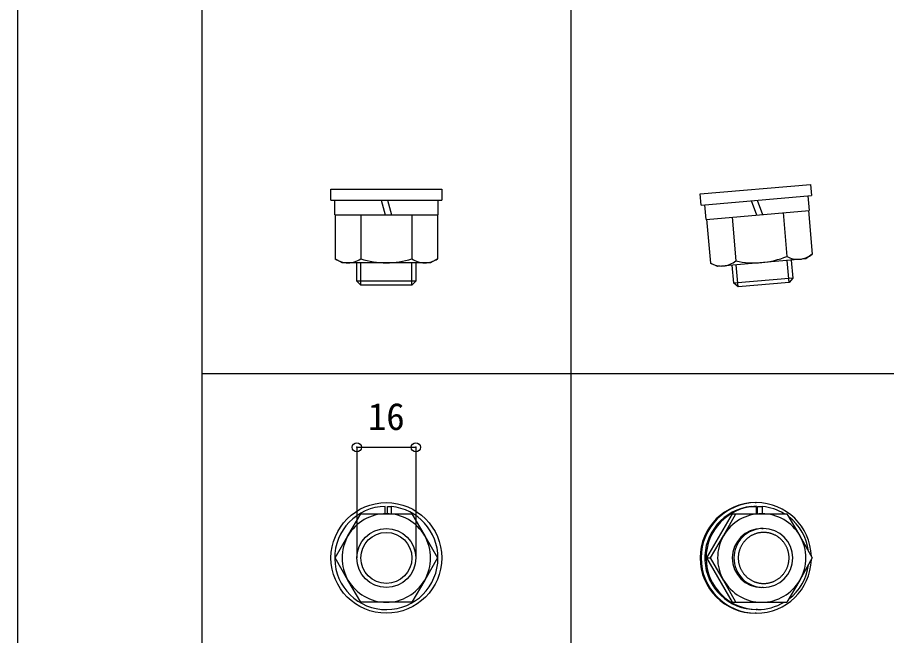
# Model space of a CAD drawing. Units: millimetres, scale not verified. Extents: x -975 to 975, y -650 to 695.
# Drawn here: x -975 to -739.4, y 8.9 to 176.6 of the extents above; entities that cross this region are included whole.
import ezdxf
from ezdxf.enums import TextEntityAlignment as Align

# ---------------------------------------------------------------- set-up
doc = ezdxf.new("R2010")
doc.units = ezdxf.units.MM
doc.header["$LTSCALE"] = 5
doc.header["$PDMODE"] = 32
doc.header["$PDSIZE"] = 2.5
for name, color, linetype in [('0-0', 3, 'Continuous'), ('0-F', 7, 'Continuous'), ('F-0', 4, 'Continuous')]:
    doc.layers.add(name, color=color, linetype=linetype)
doc.styles.add('ＭＳ ゴシック', font='')
doc.styles.get('ＭＳ ゴシック').set_extended_font_data('MS Gothic')

msp = doc.modelspace()

# ---------------------------------------------------------------- linework, layer by layer
at = {"layer": '0-0'}
for p, q in [((-890, 130), (-860, 130)), ((-890, 127), (-890, 130)), ((-860, 130), (-860, 127)), ((-789.943, 128.693), (-760.057, 131.307)), ((-760.057, 131.307), (-759.796, 128.319)), ((-789.681, 125.704), (-789.943, 128.693)), ((-789.681, 125.704), (-759.796, 128.319)), ((-760.792, 128.232), (-760.443, 124.247)), ((-890, 127), (-860, 127)), ((-889, 123), (-889, 127)), ((-876.364, 127), (-875.292, 123)), ((-874.708, 127), (-873.636, 123)), ((-861, 127), (-861, 123)), ((-788.337, 121.806), (-788.685, 125.791)), ((-776.097, 126.893), (-774.681, 123.001)), ((-774.448, 127.037), (-773.031, 123.146)), ((-889, 123), (-861, 123)), ((-888.856, 123), (-888.856, 111.072)), ((-881.928, 123), (-881.928, 111.072)), ((-868.072, 123), (-868.072, 111.072)), ((-861.144, 123), (-861.144, 111.072)), ((-788.337, 121.806), (-760.443, 124.247)), ((-767.488, 123.63), (-766.449, 111.748)), ((-760.587, 124.234), (-759.547, 112.352)), ((-788.193, 121.819), (-787.154, 109.936)), ((-781.292, 122.423), (-780.252, 110.54)), ((-887, 110), (-888.856, 111.072)), ((-861.144, 111.072), (-863, 110)), ((-761.303, 111.122), (-785.211, 109.03)), ((-759.547, 112.352), (-761.303, 111.122)), ((-863, 110), (-887, 110)), ((-883, 105.083), (-883, 110)), ((-881.918, 104), (-881.918, 110)), ((-868.083, 104), (-868.083, 110)), ((-785.211, 109.03), (-787.154, 109.936)), ((-780.798, 104.481), (-781.226, 109.379)), ((-779.626, 103.496), (-780.149, 109.473)), ((-765.843, 104.702), (-766.366, 110.679)), ((-867, 105.083), (-883, 105.083)), ((-764.859, 105.875), (-780.798, 104.481)), ((-775, 45), (-774.738, 45)), ((-775, 45), (-774.738, 45)), ((-875.292, 42), (-875.292, 43.997)), ((-875.292, 42), (-875.292, 43.997)), ((-874.708, 43.997), (-873.636, 43.933)), ((-874.708, 42), (-874.708, 43.997)), ((-874.708, 43.997), (-873.636, 43.933)), ((-874.708, 42), (-874.708, 43.997)), ((-873.636, 42), (-873.636, 43.933)), ((-873.636, 42), (-873.636, 43.933)), ((-776.097, 43.933), (-774.681, 43.997)), ((-776.097, 43.933), (-774.681, 43.997)), ((-774.681, 42), (-774.681, 43.997)), ((-774.681, 42), (-774.681, 43.997)), ((-774.447, 43.997), (-773.031, 43.933)), ((-774.447, 42), (-774.447, 43.997)), ((-774.447, 43.997), (-773.031, 43.933)), ((-774.447, 42), (-774.447, 43.997)), ((-773.031, 42), (-773.031, 43.933)), ((-773.031, 42), (-773.031, 43.933)), ((-885.392, 36.001), (-881.928, 42)), ((-885.392, 36.001), (-881.928, 42)), ((-881.928, 42), (-868.072, 42)), ((-881.928, 42), (-868.072, 42)), ((-783.609, 36.001), (-780.252, 42)), ((-783.609, 36.001), (-780.252, 42)), ((-781.292, 42), (-766.448, 42)), ((-781.292, 42), (-766.448, 42)), ((-773.257, 38), (-772.828, 38)), ((-773.257, 38), (-772.828, 38)), ((-888.856, 30), (-885.392, 36.001)), ((-888.856, 30), (-885.392, 36.001)), ((-861.144, 30), (-864.608, 23.999)), ((-861.144, 30), (-864.608, 23.999)), ((-759.547, 30), (-762.904, 23.999)), ((-759.547, 30), (-762.904, 23.999)), ((-864.608, 23.999), (-868.072, 18)), ((-864.608, 23.999), (-868.072, 18)), ((-762.904, 23.999), (-766.448, 18)), ((-762.904, 23.999), (-766.448, 18)), ((-772.828, 22), (-773.257, 22)), ((-772.828, 22), (-773.257, 22)), ((-868.072, 18), (-881.928, 18)), ((-868.072, 18), (-881.928, 18)), ((-774.738, 15), (-775, 15)), ((-774.738, 15), (-775, 15)), ((-774.39, 16), (-774.738, 16)), ((-774.39, 16), (-774.738, 16))]:
    msp.add_line(p, q, dxfattribs=at)
for points in [[(-765.287, 110.773), (-764.859, 105.875), (-765.843, 104.702)], [(-867, 110), (-867, 105.083), (-868.083, 104)], [(-868.083, 104), (-881.918, 104), (-883, 105.083)], [(-765.843, 104.702), (-779.626, 103.496), (-780.798, 104.481)], [(-868.072, 42), (-864.608, 36.001), (-861.144, 30)], [(-868.072, 42), (-864.608, 36.001), (-861.144, 30)], [(-781.292, 42), (-788.194, 30), (-787.154, 30), (-783.609, 36.001)], [(-781.292, 42), (-788.194, 30), (-787.154, 30), (-783.609, 36.001)], [(-766.448, 42), (-762.904, 36.001), (-759.547, 30)], [(-766.448, 42), (-762.904, 36.001), (-759.547, 30)], [(-773.197, 36.902), (-773.353, 36.89), (-773.511, 36.873), (-773.669, 36.854), (-773.828, 36.83), (-773.988, 36.802), (-774.148, 36.77), (-774.309, 36.734), (-774.469, 36.695), (-774.63, 36.65), (-774.791, 36.602), (-774.951, 36.55), (-775.111, 36.493), (-775.27, 36.432), (-775.429, 36.366), (-775.587, 36.297), (-775.744, 36.223), (-775.899, 36.145), (-776.053, 36.062), (-776.205, 35.976), (-776.356, 35.885), (-776.505, 35.79), (-776.651, 35.691), (-776.796, 35.588), (-776.938, 35.481), (-777.077, 35.37), (-777.214, 35.256), (-777.348, 35.138), (-777.479, 35.016), (-777.607, 34.891), (-777.731, 34.763), (-777.852, 34.632), (-777.97, 34.497), (-778.084, 34.36), (-778.194, 34.22), (-778.301, 34.078), (-778.403, 33.933), (-778.502, 33.785), (-778.596, 33.636), (-778.687, 33.485)], [(-773.197, 36.902), (-773.353, 36.89), (-773.511, 36.873), (-773.669, 36.854), (-773.828, 36.83), (-773.988, 36.802), (-774.148, 36.77), (-774.309, 36.734), (-774.469, 36.695), (-774.63, 36.65), (-774.791, 36.602), (-774.951, 36.55), (-775.111, 36.493), (-775.27, 36.432), (-775.429, 36.366), (-775.587, 36.297), (-775.744, 36.223), (-775.899, 36.145), (-776.053, 36.062), (-776.205, 35.976), (-776.356, 35.885), (-776.505, 35.79), (-776.651, 35.691), (-776.796, 35.588), (-776.938, 35.481), (-777.077, 35.37), (-777.214, 35.256), (-777.348, 35.138), (-777.479, 35.016), (-777.607, 34.891), (-777.731, 34.763), (-777.852, 34.632), (-777.97, 34.497), (-778.084, 34.36), (-778.194, 34.22), (-778.301, 34.078), (-778.403, 33.933), (-778.502, 33.785), (-778.596, 33.636), (-778.687, 33.485)], [(-767.384, 34.36), (-767.498, 34.497), (-767.615, 34.632), (-767.737, 34.763), (-767.861, 34.891), (-767.989, 35.016), (-768.12, 35.138), (-768.254, 35.256), (-768.39, 35.37), (-768.53, 35.481), (-768.672, 35.588), (-768.816, 35.691), (-768.963, 35.79), (-769.112, 35.885), (-769.262, 35.976), (-769.415, 36.062), (-769.569, 36.145), (-769.724, 36.223), (-769.881, 36.297), (-770.039, 36.366), (-770.197, 36.432), (-770.357, 36.493), (-770.517, 36.55), (-770.677, 36.602), (-770.838, 36.65), (-770.998, 36.695), (-771.159, 36.734), (-771.32, 36.77), (-771.48, 36.802), (-771.64, 36.83), (-771.799, 36.854), (-771.957, 36.873), (-772.115, 36.89), (-772.271, 36.902), (-772.427, 36.911), (-772.581, 36.916), (-772.734, 36.917), (-772.887, 36.916), (-773.041, 36.911), (-773.197, 36.902)], [(-767.384, 34.36), (-767.498, 34.497), (-767.615, 34.632), (-767.737, 34.763), (-767.861, 34.891), (-767.989, 35.016), (-768.12, 35.138), (-768.254, 35.256), (-768.39, 35.37), (-768.53, 35.481), (-768.672, 35.588), (-768.816, 35.691), (-768.963, 35.79), (-769.112, 35.885), (-769.262, 35.976), (-769.415, 36.062), (-769.569, 36.145), (-769.724, 36.223), (-769.881, 36.297), (-770.039, 36.366), (-770.197, 36.432), (-770.357, 36.493), (-770.517, 36.55), (-770.677, 36.602), (-770.838, 36.65), (-770.998, 36.695), (-771.159, 36.734), (-771.32, 36.77), (-771.48, 36.802), (-771.64, 36.83), (-771.799, 36.854), (-771.957, 36.873), (-772.115, 36.89), (-772.271, 36.902), (-772.427, 36.911), (-772.581, 36.916), (-772.734, 36.917), (-772.887, 36.916), (-773.041, 36.911), (-773.197, 36.902)], [(-778.687, 33.485), (-778.773, 33.332), (-778.855, 33.177), (-778.933, 33.021), (-779.007, 32.864), (-779.076, 32.706), (-779.141, 32.546), (-779.202, 32.386), (-779.259, 32.226), (-779.311, 32.065), (-779.359, 31.903), (-779.403, 31.742), (-779.443, 31.581), (-779.478, 31.42), (-779.51, 31.259), (-779.538, 31.098), (-779.561, 30.939), (-779.581, 30.78), (-779.597, 30.622), (-779.609, 30.464), (-779.618, 30.308), (-779.623, 30.154), (-779.625, 30)], [(-778.687, 33.485), (-778.773, 33.332), (-778.855, 33.177), (-778.933, 33.021), (-779.007, 32.864), (-779.076, 32.706), (-779.141, 32.546), (-779.202, 32.386), (-779.259, 32.226), (-779.311, 32.065), (-779.359, 31.903), (-779.403, 31.742), (-779.443, 31.581), (-779.478, 31.42), (-779.51, 31.259), (-779.538, 31.098), (-779.561, 30.939), (-779.581, 30.78), (-779.597, 30.622), (-779.609, 30.464), (-779.618, 30.308), (-779.623, 30.154), (-779.625, 30)], [(-766.065, 28.258), (-766.025, 28.419), (-765.989, 28.58), (-765.958, 28.741), (-765.93, 28.902), (-765.906, 29.061), (-765.887, 29.22), (-765.871, 29.378), (-765.858, 29.536), (-765.85, 29.692), (-765.844, 29.846), (-765.843, 30), (-765.844, 30.154), (-765.85, 30.308), (-765.858, 30.464), (-765.871, 30.622), (-765.887, 30.78), (-765.906, 30.939), (-765.93, 31.098), (-765.958, 31.259), (-765.989, 31.42), (-766.025, 31.581), (-766.065, 31.742), (-766.109, 31.903), (-766.157, 32.065), (-766.209, 32.226), (-766.266, 32.386), (-766.327, 32.546), (-766.392, 32.706), (-766.461, 32.864), (-766.535, 33.021), (-766.613, 33.177), (-766.695, 33.332), (-766.781, 33.485), (-766.871, 33.636), (-766.966, 33.785), (-767.065, 33.933), (-767.167, 34.078), (-767.274, 34.22), (-767.384, 34.36)], [(-766.065, 28.258), (-766.025, 28.419), (-765.989, 28.58), (-765.958, 28.741), (-765.93, 28.902), (-765.906, 29.061), (-765.887, 29.22), (-765.871, 29.378), (-765.858, 29.536), (-765.85, 29.692), (-765.844, 29.846), (-765.843, 30), (-765.844, 30.154), (-765.85, 30.308), (-765.858, 30.464), (-765.871, 30.622), (-765.887, 30.78), (-765.906, 30.939), (-765.93, 31.098), (-765.958, 31.259), (-765.989, 31.42), (-766.025, 31.581), (-766.065, 31.742), (-766.109, 31.903), (-766.157, 32.065), (-766.209, 32.226), (-766.266, 32.386), (-766.327, 32.546), (-766.392, 32.706), (-766.461, 32.864), (-766.535, 33.021), (-766.613, 33.177), (-766.695, 33.332), (-766.781, 33.485), (-766.871, 33.636), (-766.966, 33.785), (-767.065, 33.933), (-767.167, 34.078), (-767.274, 34.22), (-767.384, 34.36)], [(-881.928, 18), (-885.392, 23.999), (-888.856, 30)], [(-881.928, 18), (-885.392, 23.999), (-888.856, 30)], [(-788.194, 30), (-781.292, 18), (-766.448, 18)], [(-788.194, 30), (-781.292, 18), (-766.448, 18)], [(-780.252, 18), (-783.609, 23.999), (-787.154, 30)], [(-780.252, 18), (-783.609, 23.999), (-787.154, 30)], [(-779.625, 30), (-779.623, 29.846), (-779.618, 29.692), (-779.609, 29.536), (-779.597, 29.378), (-779.581, 29.22), (-779.561, 29.061), (-779.538, 28.902), (-779.51, 28.741), (-779.478, 28.58), (-779.443, 28.419), (-779.403, 28.258), (-779.359, 28.097), (-779.311, 27.935), (-779.259, 27.774), (-779.202, 27.614), (-779.141, 27.454), (-779.076, 27.294), (-779.007, 27.136), (-778.933, 26.979), (-778.855, 26.823), (-778.773, 26.668), (-778.687, 26.515), (-778.596, 26.364), (-778.502, 26.215), (-778.403, 26.067), (-778.301, 25.922), (-778.194, 25.78), (-778.084, 25.64), (-777.97, 25.503), (-777.852, 25.368), (-777.731, 25.237), (-777.607, 25.109), (-777.479, 24.984), (-777.348, 24.862), (-777.214, 24.744), (-777.077, 24.63), (-776.938, 24.519), (-776.796, 24.412), (-776.651, 24.309)], [(-779.625, 30), (-779.623, 29.846), (-779.618, 29.692), (-779.609, 29.536), (-779.597, 29.378), (-779.581, 29.22), (-779.561, 29.061), (-779.538, 28.902), (-779.51, 28.741), (-779.478, 28.58), (-779.443, 28.419), (-779.403, 28.258), (-779.359, 28.097), (-779.311, 27.935), (-779.259, 27.774), (-779.202, 27.614), (-779.141, 27.454), (-779.076, 27.294), (-779.007, 27.136), (-778.933, 26.979), (-778.855, 26.823), (-778.773, 26.668), (-778.687, 26.515), (-778.596, 26.364), (-778.502, 26.215), (-778.403, 26.067), (-778.301, 25.922), (-778.194, 25.78), (-778.084, 25.64), (-777.97, 25.503), (-777.852, 25.368), (-777.731, 25.237), (-777.607, 25.109), (-777.479, 24.984), (-777.348, 24.862), (-777.214, 24.744), (-777.077, 24.63), (-776.938, 24.519), (-776.796, 24.412), (-776.651, 24.309)], [(-770.517, 23.45), (-770.357, 23.507), (-770.197, 23.568), (-770.039, 23.634), (-769.881, 23.703), (-769.724, 23.777), (-769.569, 23.855), (-769.415, 23.938), (-769.262, 24.024), (-769.112, 24.115), (-768.963, 24.21), (-768.816, 24.309), (-768.672, 24.412), (-768.53, 24.519), (-768.39, 24.63), (-768.254, 24.744), (-768.12, 24.862), (-767.989, 24.984), (-767.861, 25.109), (-767.737, 25.237), (-767.615, 25.368), (-767.498, 25.503), (-767.384, 25.64), (-767.274, 25.78), (-767.167, 25.922), (-767.065, 26.067), (-766.966, 26.215), (-766.871, 26.364), (-766.781, 26.515), (-766.695, 26.668), (-766.613, 26.823), (-766.535, 26.979), (-766.461, 27.136), (-766.392, 27.294), (-766.327, 27.454), (-766.266, 27.614), (-766.209, 27.774), (-766.157, 27.935), (-766.109, 28.097), (-766.065, 28.258)], [(-770.517, 23.45), (-770.357, 23.507), (-770.197, 23.568), (-770.039, 23.634), (-769.881, 23.703), (-769.724, 23.777), (-769.569, 23.855), (-769.415, 23.938), (-769.262, 24.024), (-769.112, 24.115), (-768.963, 24.21), (-768.816, 24.309), (-768.672, 24.412), (-768.53, 24.519), (-768.39, 24.63), (-768.254, 24.744), (-768.12, 24.862), (-767.989, 24.984), (-767.861, 25.109), (-767.737, 25.237), (-767.615, 25.368), (-767.498, 25.503), (-767.384, 25.64), (-767.274, 25.78), (-767.167, 25.922), (-767.065, 26.067), (-766.966, 26.215), (-766.871, 26.364), (-766.781, 26.515), (-766.695, 26.668), (-766.613, 26.823), (-766.535, 26.979), (-766.461, 27.136), (-766.392, 27.294), (-766.327, 27.454), (-766.266, 27.614), (-766.209, 27.774), (-766.157, 27.935), (-766.109, 28.097), (-766.065, 28.258)], [(-776.651, 24.309), (-776.505, 24.21), (-776.356, 24.115), (-776.205, 24.024), (-776.053, 23.938), (-775.899, 23.855), (-775.744, 23.777), (-775.587, 23.703), (-775.429, 23.634), (-775.27, 23.568), (-775.111, 23.507), (-774.951, 23.45), (-774.791, 23.398), (-774.63, 23.35), (-774.469, 23.305), (-774.309, 23.266), (-774.148, 23.23), (-773.988, 23.198), (-773.828, 23.17), (-773.669, 23.146), (-773.511, 23.127), (-773.353, 23.11), (-773.197, 23.098), (-773.041, 23.089), (-772.887, 23.084), (-772.734, 23.082), (-772.581, 23.084), (-772.427, 23.089), (-772.271, 23.098), (-772.115, 23.11), (-771.957, 23.127), (-771.799, 23.146), (-771.64, 23.17), (-771.48, 23.198), (-771.32, 23.23), (-771.159, 23.266), (-770.998, 23.305), (-770.838, 23.35), (-770.677, 23.398), (-770.517, 23.45)], [(-776.651, 24.309), (-776.505, 24.21), (-776.356, 24.115), (-776.205, 24.024), (-776.053, 23.938), (-775.899, 23.855), (-775.744, 23.777), (-775.587, 23.703), (-775.429, 23.634), (-775.27, 23.568), (-775.111, 23.507), (-774.951, 23.45), (-774.791, 23.398), (-774.63, 23.35), (-774.469, 23.305), (-774.309, 23.266), (-774.148, 23.23), (-773.988, 23.198), (-773.828, 23.17), (-773.669, 23.146), (-773.511, 23.127), (-773.353, 23.11), (-773.197, 23.098), (-773.041, 23.089), (-772.887, 23.084), (-772.734, 23.082), (-772.581, 23.084), (-772.427, 23.089), (-772.271, 23.098), (-772.115, 23.11), (-771.957, 23.127), (-771.799, 23.146), (-771.64, 23.17), (-771.48, 23.198), (-771.32, 23.23), (-771.159, 23.266), (-770.998, 23.305), (-770.838, 23.35), (-770.677, 23.398), (-770.517, 23.45)]]:
    msp.add_lwpolyline(points, dxfattribs=at)
for radius in [15, 15, 8, 8, 6.918, 6.918]:
    msp.add_circle((-875, 30), radius, dxfattribs=at)
for centre, radius, start, end in [((-885.15, 116.918), 6.923, 237.625, 267.994), ((-885.634, 116.916), 6.92, 272.006, 302.382), ((-874.723, 134.719), 24.721, 253.054, 269.358), ((-875.277, 134.72), 24.721, 270.642, 286.946), ((-864.366, 116.916), 6.92, 237.618, 267.994), ((-864.85, 116.918), 6.922, 272.005, 302.375), ((-775.687, 134.678), 24.721, 275.642, 291.946), ((-763.266, 117.893), 6.92, 242.618, 272.994), ((-763.748, 117.852), 6.922, 277.005, 307.375), ((-783.971, 116.083), 6.923, 242.625, 272.994), ((-784.453, 116.039), 6.92, 277.006, 307.382), ((-775.135, 134.725), 24.721, 258.054, 274.358), ((-774.943, 30), 15, 90.218, 269.782), ((-774.943, 30), 15, 90.218, 269.782), ((-774.681, 30), 15, 90.218, 269.782), ((-774.681, 30), 15, 90.218, 269.782), ((-774.766, 30.031), 14.969, 1.676, 89.896), ((-774.766, 30.031), 14.969, 1.676, 89.896), ((-875, 30), 14, 91.196, 0), ((-875, 30), 14, 91.196, 0), ((-875, 30), 14, 0, 84.408), ((-875, 30), 14, 0, 84.408), ((-774.683, 30.002), 14.003, 95.798, 269.772), ((-774.683, 30.002), 14.003, 95.798, 269.772), ((-774.336, 30.001), 14.001, 91.413, 269.779), ((-774.336, 30.001), 14.001, 91.413, 269.779), ((-774.393, 30.09), 13.91, 58.893, 84.382), ((-774.393, 30.09), 13.91, 58.893, 84.382), ((-875, 30), 12, 90, 149.996), ((-875, 30), 12, 90, 149.996), ((-875, 30), 12, 30.004, 90), ((-875, 30), 12, 30.004, 90), ((-773.248, 30.054), 11.946, 90.041, 150.145), ((-773.248, 30.054), 11.946, 90.041, 150.145), ((-773.265, 30.054), 11.946, 29.855, 89.96), ((-773.265, 30.054), 11.946, 29.855, 89.96), ((-774.456, 30.011), 14.012, 7.559, 52.464), ((-774.456, 30.011), 14.012, 7.559, 52.464), ((-773.226, 30), 8, 90.218, 269.782), ((-773.226, 30), 8, 90.218, 269.782), ((-772.813, 30.015), 7.985, 90.109, 180.109), ((-772.813, 30.015), 7.985, 90.109, 180.109), ((-772.859, 30), 8, 270.218, 89.782), ((-772.859, 30), 8, 270.218, 89.782), ((-875, 30), 12, 149.996, 210.004), ((-875, 30), 12, 149.996, 210.004), ((-875, 30), 12, 329.996, 30.004), ((-875, 30), 12, 329.996, 30.004), ((-773.172, 30), 12.04, 150.105, 209.895), ((-773.172, 30), 12.04, 150.105, 209.895), ((-773.342, 30), 12.04, 330.105, 29.895), ((-773.342, 30), 12.04, 330.105, 29.895), ((-772.813, 29.985), 7.985, 179.891, 269.891), ((-772.813, 29.985), 7.985, 179.891, 269.891), ((-774.766, 29.969), 14.969, 270.104, 358.324), ((-774.766, 29.969), 14.969, 270.104, 358.324), ((-774.456, 29.989), 14.012, 307.534, 352.443), ((-774.456, 29.989), 14.012, 307.534, 352.443), ((-875, 30), 12, 210.004, 270), ((-875, 30), 12, 210.004, 270), ((-875, 30), 12, 270, 329.996), ((-875, 30), 12, 270, 329.996), ((-773.248, 29.946), 11.946, 209.855, 269.96), ((-773.248, 29.946), 11.946, 209.855, 269.96), ((-773.265, 29.946), 11.946, 270.041, 330.145), ((-773.265, 29.946), 11.946, 270.041, 330.145), ((-774.391, 29.906), 13.906, 270.006, 301.11), ((-774.391, 29.906), 13.906, 270.006, 301.11), ((-774.738, 29.894), 13.894, 270, 270.719), ((-774.738, 29.894), 13.894, 270, 270.719)]:
    msp.add_arc(centre, radius, start, end, dxfattribs=at)
at = {"layer": '0-F'}
for p, q in [((-883, 60), (-867, 60)), ((-883, 60), (-883, 30)), ((-867, 60), (-867, 30))]:
    msp.add_line(p, q, dxfattribs=at)
for p in [(-883, 60), (-867, 60)]:
    msp.add_point(p, dxfattribs=at)
at = {"layer": 'F-0', "color": 6}
for p, q in [((-975, 650), (-975, -650)), ((-925, 650), (-925, -650))]:
    msp.add_line(p, q, dxfattribs=at)
at = {"layer": 'F-0'}
for p, q in [((-825, 650), (-825, -650)), ((-925, 80), (975, 80))]:
    msp.add_line(p, q, dxfattribs=at)

# ---------------------------------------------------------------- texts
at = {"layer": '0-F', "style": 'ＭＳ ゴシック'}
msp.add_text('16', height=7.331, dxfattribs=at).set_placement((-880, 62.5), align=Align.BOTTOM_LEFT)

doc.saveas('drawing.dxf')
